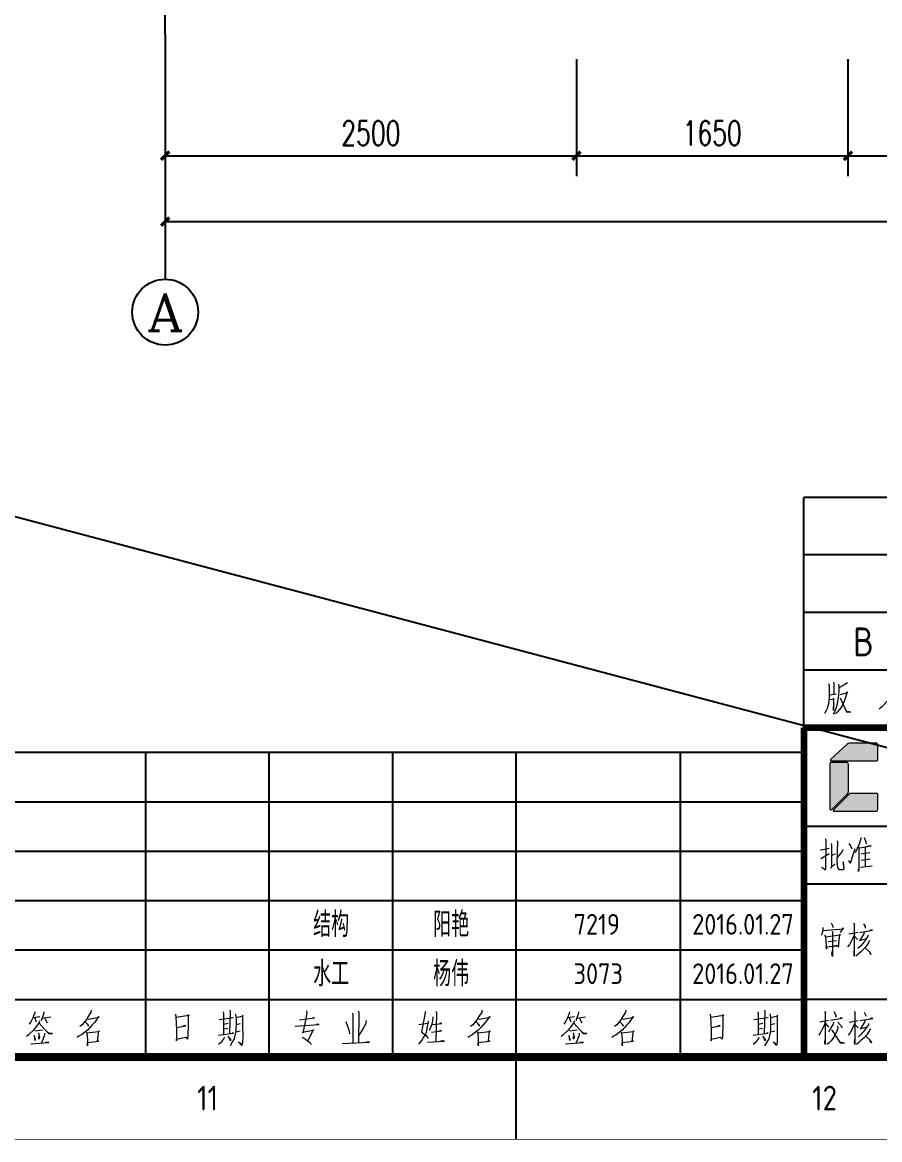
# Model space of a CAD drawing. Extents: x 93518 to 937116, y -359949 to 58022.
# Drawn here: x 891240 to 896452, y -188531 to -181743 of the extents above; entities that cross this region are included whole.
import ezdxf
from ezdxf.enums import TextEntityAlignment as Align

# ---------------------------------------------------------------- set-up
doc = ezdxf.new("R2010")
doc.units = 0
doc.header["$LTSCALE"] = 1000
doc.header["$MEASUREMENT"] = 0
doc.linetypes.add('DOTE', pattern=[2.42, 2, -0.2, 0.02, -0.2])
doc.layers.get('0').update_dxf_attribs({"color": 8, "linetype": 'CONTINUOUS'})
doc.layers.get('Defpoints').update_dxf_attribs({"color": 8, "linetype": 'CONTINUOUS'})
for name, color, linetype in [('-人员定位', 6, 'CONTINUOUS'), ('AXIS', 8, 'CONTINUOUS'), ('DOTE', 8, 'DOTE'), ('HQ1', 8, 'CONTINUOUS'), ('HQ2', 8, 'CONTINUOUS'), ('PUB_TEXT', 8, 'CONTINUOUS'), ('Version', 8, 'CONTINUOUS')]:
    doc.layers.add(name, color=color, linetype=linetype)
doc.styles.add('_TCH_AXIS', font='complex.shx', dxfattribs={"bigfont": 'GBCBIG.shx'})
doc.styles.add('_TCH_DIM_T3', font='simplex.shx', dxfattribs={"width": 0.705882, "bigfont": 'gbcbig.shx'})
doc.styles.get("Standard").update_dxf_attribs({"font": 'GBENOR', "bigfont": 'GBCBIG'})
doc.dimstyles.new('_TCH_ARCH&&50', dxfattribs={"dimtxt": 148.75, "dimasz": 50, "dimexe": 125, "dimexo": 150, "dimgap": 63.125, "dimtad": 1, "dimdec": 0, "dimzin": 0, "dimdsep": 46, "dimtxsty": '_TCH_DIM_T3', "dimblk": 'ARCHTICK', "dimcen": 0.09, "dimclrt": 7, "dimazin": 2, "dimtfac": 1, "dimtdec": 0, "dimtix": 1, "dimtmove": 2, "dimatfit": 3, "dimfxl": 0, "dimtolj": 1, "dimtzin": 0, "dimarcsym": 0})

# ---------------------------------------------------------------- blocks, each defined once
blk = doc.blocks.new('GEDI_WK_A11')
at = {"color": 3}
blk.add_line((825, 0), (825, 10), dxfattribs=at)
for points, const_width in [([(0, 0), (1050, 0), (1050, 594), (0, 594)], 0.1), ([(25, 10), (1040, 10), (1040, 584), (25, 584)], 1)]:
    blk.add_lwpolyline(points, close=True, dxfattribs=dict(at, const_width=const_width))
for s, p in [('11', (787.5, 5)), ('12', (862.5, 5))]:
    blk.add_text(s, height=3, dxfattribs=at).set_placement(p, align=Align.MIDDLE)
blk = doc.blocks.new('GEDI_TQ_2012')
at = {"color": 2}
for p, q in [((0, 28), (-180, 28)), ((-90, 21), (-180, 21)), ((0, 7), (-180, 7))]:
    blk.add_line(p, q, dxfattribs=at)
at = {"color": 7}
blk.add_line((0, 0), (-180, 0), dxfattribs=at)
at = {"color": 2, "const_width": 0.8}
for points in [[(-180, 40), (0, 40)], [(-180, 0), (-180, 40)]]:
    blk.add_lwpolyline(points, dxfattribs=at)
at = {"color": 7, "lineweight": 0}
for points in [[(-177.37, 26.49), (-177.34, 26.23), (-177.39, 22.82), (-177.42, 22.69), (-177.81, 23.05), (-177.42, 22.76)], [(-176.69, 25.93), (-176.64, 25.77), (-176.67, 23.05), (-176.78, 22.95), (-176.22, 23.48)], [(-176, 26.32), (-175.94, 26.13), (-176, 23.7), (-175.97, 23.41), (-175.97, 23.21), (-175.94, 23.05), (-175.89, 22.92), (-175.81, 22.82), (-175.75, 22.79), (-175.64, 22.76), (-175.53, 22.76), (-175.25, 22.76), (-175.17, 22.82), (-175.13, 22.85), (-175.22, 23.7), (-175.17, 22.82), (-175.22, 22.79)], [(-174.55, 25.93), (-174.33, 25.64), (-174.19, 25.28)], [(-173.08, 26.68), (-173.08, 26.53), (-173.3, 25.84), (-173.52, 25.31), (-173.77, 24.79)], [(-172.69, 26.65), (-172.46, 26.13), (-172.46, 26), (-172.44, 25.84)], [(-177.98, 25.15), (-177.93, 25.15), (-176.95, 25.38)], [(-177.95, 24.1), (-176.95, 24.72)], [(-176.22, 24.65), (-176.64, 24.49)], [(-175.28, 25.18), (-175.36, 24.95), (-175.97, 24.23)], [(-174.61, 23.8), (-174.58, 23.84), (-174.33, 23.54), (-173.77, 25.31)], [(-173.35, 25.51), (-173.32, 23.28), (-173.35, 22.85), (-173.39, 22.52), (-173.39, 22.82)], [(-173.19, 25.41), (-171.85, 25.64), (-171.9, 25.67), (-172.15, 25.6), (-172.58, 25.51), (-172.58, 23.15)], [(-173.08, 24.68), (-171.99, 24.85)], [(-173.13, 23.08), (-171.71, 23.24)], [(-173.05, 23.9), (-171.96, 24.07)], [(-176.69, 16.29), (-176.53, 15.96), (-176.47, 15.74)], [(-177.7, 15.74), (-177.7, 15.44), (-177.75, 15.21), (-177.81, 14.98), (-177.86, 14.81)], [(-177.7, 15.38), (-175.19, 15.57), (-175.25, 15.67), (-175.58, 15.14)], [(-176.58, 15.27), (-176.53, 15.21), (-176.55, 12.22), (-176.62, 12.52), (-176.55, 12.88)], [(-173.46, 15.11), (-174.55, 14.91)], [(-173.97, 16.25), (-173.86, 16.1), (-173.89, 16.13), (-173.89, 12.26), (-173.91, 12.55), (-173.89, 12.88)], [(-173.24, 15.14), (-171.68, 15.41), (-171.79, 15.44), (-172.02, 15.34)], [(-172.69, 15.17), (-172.71, 14.98), (-173.19, 14.19), (-173.24, 14.16), (-172.38, 14.39)], [(-172.77, 16.19), (-172.58, 15.86), (-172.55, 15.74), (-172.58, 15.64)], [(-177.45, 14.85), (-177.39, 14.55), (-177.28, 13.11), (-177.31, 13.37), (-175.92, 13.5), (-176.08, 13.53), (-176.39, 13.47)], [(-175.92, 13.5), (-175.81, 13.34), (-175.64, 14.91), (-175.58, 14.78), (-177.34, 14.55)], [(-177.06, 14.03), (-176.06, 14.16)], [(-173.86, 14.88), (-174.11, 14.36), (-174.3, 13.96), (-174.47, 13.67), (-174.69, 13.37)], [(-173.86, 14.66), (-173.49, 14.26)], [(-172.02, 14.16), (-172.1, 13.93), (-172.44, 13.41), (-172.77, 13.08), (-173.13, 12.72), (-173.44, 12.45), (-173.69, 12.26)], [(-172.21, 14.81), (-172.24, 14.66), (-172.58, 14.16), (-172.6, 14.13), (-172.85, 13.8), (-173.13, 13.47), (-173.44, 13.17)], [(-172.55, 13.27), (-171.99, 12.72), (-171.88, 12.45), (-172.04, 12.78)], [(-177.51, 5.52), (-177.36, 5.32), (-177.42, 5.39), (-177.42, 1.52), (-177.48, 1.75), (-177.42, 2.08)], [(-176.36, 5.52), (-176.2, 5.22), (-176.14, 5.03), (-176.14, 4.83)], [(-173.9, 5.52), (-173.79, 5.36), (-173.82, 5.39), (-173.82, 1.52), (-173.84, 1.82), (-173.82, 2.15)], [(-172.7, 5.46), (-172.51, 5.13), (-172.48, 5), (-172.51, 4.9)], [(-177.42, 4.21), (-177.59, 3.75), (-177.79, 3.36), (-177.98, 2.99), (-178.2, 2.66)], [(-177.03, 4.44), (-178.09, 4.21)], [(-176.42, 4.24), (-176.45, 3.97), (-176.73, 3.52), (-176.92, 3.19), (-177.03, 3.06)], [(-176.78, 4.47), (-175.36, 4.7), (-175.47, 4.74), (-175.62, 4.66)], [(-175.89, 4.24), (-175.55, 3.88), (-175.47, 3.72), (-175.36, 3.52)], [(-173.79, 4.15), (-174.04, 3.62), (-174.24, 3.23), (-174.4, 2.93), (-174.63, 2.63)], [(-173.4, 4.37), (-174.49, 4.18)], [(-172.14, 4.08), (-172.17, 3.92), (-172.51, 3.43), (-172.54, 3.39), (-172.79, 3.06), (-173.07, 2.74), (-173.37, 2.44)], [(-173.18, 4.41), (-171.62, 4.67), (-171.73, 4.7), (-171.95, 4.6)], [(-172.62, 4.44), (-172.64, 4.24), (-173.12, 3.46), (-173.18, 3.43), (-172.32, 3.65)], [(-177.4, 4.05), (-177, 3.61)], [(-175.92, 3.75), (-175.89, 3.49), (-176.05, 3.03), (-176.23, 2.66), (-176.42, 2.37), (-176.59, 2.14), (-176.75, 1.91), (-176.95, 1.72), (-177.2, 1.52)], [(-176.67, 3.29), (-176.59, 3.22), (-175.62, 1.72), (-175.08, 1.68), (-175.58, 1.78), (-175.72, 1.91)], [(-173.79, 3.92), (-173.43, 3.52)], [(-171.95, 3.43), (-172.03, 3.2), (-172.37, 2.67), (-172.7, 2.34), (-173.07, 1.98), (-173.37, 1.72), (-173.63, 1.52)], [(-172.48, 2.54), (-171.92, 1.98), (-171.81, 1.72), (-171.98, 2.05)]]:
    blk.add_lwpolyline(points, dxfattribs=at)
blk = doc.blocks.new('GEDI_Version_2012')
at = {"layer": 'Version', "color": 2}
for p, q in [((-180, 0), (-180, 28)), ((0, 28), (-180, 28)), ((0, 21), (-180, 21)), ((0, 14), (-180, 14)), ((0, 7), (-180, 7)), ((0, 0), (-180, 0))]:
    blk.add_line(p, q, dxfattribs=at)
at = {"layer": 'Version', "color": 7, "lineweight": 0}
for points in [[(-176.43, 5.56), (-176.38, 5.36), (-176.38, 4.11)], [(-174.76, 5.49), (-174.81, 5.39), (-175.34, 5.06), (-175.7, 4.9)], [(-177.01, 5.36), (-176.93, 5.09), (-176.93, 4.31), (-176.93, 3.72), (-176.99, 3.19), (-177.07, 2.8), (-177.18, 2.34), (-177.35, 2.01), (-177.51, 1.75)], [(-176.91, 4.02), (-176.1, 4.14)], [(-175.82, 5.29), (-175.76, 4.97), (-175.76, 4.54), (-175.82, 3.98), (-175.87, 3.45), (-175.96, 3), (-176.04, 2.57), (-176.15, 2.21), (-176.29, 1.88), (-176.46, 1.65)], [(-175.57, 4.05), (-174.68, 4.28), (-174.73, 4.37), (-174.87, 3.95), (-175.04, 3.42), (-175.2, 3.03), (-175.4, 2.6), (-175.68, 2.21), (-175.96, 1.91), (-176.18, 1.68)], [(-169.3, 4.31), (-169.61, 3.72), (-169.89, 3.23), (-170.19, 2.86), (-170.56, 2.5), (-170.87, 2.24)], [(-176.93, 3.42), (-176.35, 3.49), (-176.41, 3.59), (-176.41, 2.11), (-176.43, 2.31), (-176.43, 2.57)], [(-175.6, 3.62), (-174.81, 1.95), (-174.29, 1.91), (-174.79, 1.98), (-174.92, 2.17)]]:
    blk.add_lwpolyline(points, dxfattribs=at)
blk = doc.blocks.new('GEDI_HQ1_2012')
at = {"layer": 'HQ1', "color": 2}
for p, q in [((0, 37), (-65, 37)), ((-65, 0), (-65, 37)), ((-50, 0), (-50, 37)), ((-35, 0), (-35, 37)), ((-15, 0), (-15, 37)), ((0, 0), (0, 37)), ((-65, 31), (0, 31)), ((-65, 25), (0, 25)), ((-65, 19), (0, 19)), ((-65, 13), (0, 13)), ((-65, 7), (0, 7)), ((0, 0), (0, 7)), ((-65, 0), (0, 0))]:
    blk.add_line(p, q, dxfattribs=at)
at = {"layer": 'HQ1', "color": 7, "lineweight": 0}
for points in [[(-60.48, 5.59), (-60.45, 5.32), (-60.68, 4.06), (-60.94, 2.94), (-61, 3), (-59.61, 3.24), (-59.64, 3.34), (-60.33, 1.98)], [(-54.16, 5.56), (-54.1, 5.29), (-54.16, 1.74)], [(-46.04, 5.53), (-46.04, 5.36), (-46.48, 3), (-46.3, 2.9), (-46.1, 2.73), (-45.92, 2.59), (-45.78, 2.42), (-45.7, 2.25)], [(-44.71, 5.53), (-44.68, 5.32), (-44.74, 1.88)], [(-39.15, 5.7), (-39.18, 5.46), (-39.53, 4.91), (-39.73, 4.57), (-39.96, 4.26), (-40.25, 3.92), (-40.54, 3.69)], [(-28.5, 5.49), (-28.53, 5.26), (-28.76, 4.74), (-28.96, 4.33), (-29.2, 3.99)], [(-27.43, 5.49), (-27.4, 5.32), (-27.75, 4.37)], [(-21.66, 5.7), (-21.69, 5.46), (-22.04, 4.91), (-22.24, 4.57), (-22.47, 4.26), (-22.76, 3.92), (-23.05, 3.69)], [(-5.62, 5.49), (-5.56, 5.29), (-5.56, 2.73)], [(-4.8, 5.7), (-4.75, 5.49), (-4.83, 2.83)], [(-61.32, 4.51), (-59.5, 4.74), (-59.61, 4.74), (-59.81, 4.67)], [(-55.7, 4.3), (-55.3, 3.17), (-55.24, 2.8)], [(-54.89, 5.32), (-54.83, 5.02), (-54.83, 1.71)], [(-53.24, 4.44), (-53.3, 3.99), (-53.67, 3.34), (-54.13, 2.66)], [(-45.7, 4.4), (-45.7, 4.26), (-45.81, 3.69), (-45.9, 3.24), (-45.95, 2.94), (-46.07, 2.69), (-46.25, 2.39), (-46.42, 2.12), (-46.62, 1.84), (-46.85, 1.57)], [(-46.82, 3.96), (-45.72, 4.09)], [(-45.12, 4.88), (-45.12, 4.64), (-45.26, 3.99), (-45.4, 3.58), (-45.58, 3.21)], [(-45.17, 3.96), (-44.02, 4.06), (-44.1, 4.09), (-44.27, 4.06)], [(-39.56, 4.64), (-39.47, 4.61), (-38.17, 4.84), (-38.25, 4.91), (-38.49, 4.57), (-38.74, 4.2), (-39.01, 3.89), (-39.3, 3.58), (-39.62, 3.27), (-39.96, 2.97), (-40.34, 2.69), (-40.4, 2.66), (-40.63, 2.52), (-40.86, 2.36)], [(-39.88, 4.26), (-39.82, 4.23), (-39.5, 3.92), (-39.47, 3.75), (-39.59, 3.99)], [(-27.95, 4.37), (-27.98, 4.2), (-28.44, 3.58), (-28.47, 3.51), (-28.7, 3.21), (-29.11, 2.83), (-29.31, 2.66), (-29.51, 2.49)], [(-28.73, 4.81), (-27.89, 4.91)], [(-28.53, 4.78), (-28.33, 4.26)], [(-28.01, 4.13), (-26.85, 2.83), (-26.38, 2.83), (-26.85, 2.87), (-27.08, 3.11)], [(-27.6, 4.71), (-26.56, 4.88)], [(-27.28, 4.67), (-27.02, 4.13)], [(-22.07, 4.64), (-21.98, 4.61), (-20.68, 4.84), (-20.76, 4.91), (-20.99, 4.57), (-21.26, 4.2), (-21.52, 3.89), (-21.81, 3.58), (-22.12, 3.27), (-22.47, 2.97), (-22.85, 2.69), (-22.91, 2.66), (-23.14, 2.52), (-23.37, 2.36)], [(-22.39, 4.26), (-22.33, 4.23), (-22.01, 3.92), (-21.98, 3.75), (-22.1, 3.99)], [(-11.41, 5.19), (-11.35, 4.84), (-11.32, 4.09), (-11.29, 3.31), (-11.29, 3.21), (-11.29, 2.66), (-11.29, 1.94), (-11.29, 2.18), (-10.17, 2.39), (-9.93, 2.15), (-9.87, 2.46), (-9.87, 2.87), (-9.84, 3.65), (-9.82, 4.47), (-9.82, 5.15), (-9.79, 5.05), (-11.32, 4.81)], [(-6.08, 4.57), (-4.37, 4.78)], [(-5.53, 3.99), (-5.01, 4.09)], [(-4.14, 5.22), (-4.05, 4.84), (-4.05, 4.09), (-4.08, 3.27), (-4.14, 2.76), (-4.28, 2.22), (-4.46, 1.88), (-4.78, 1.37)], [(-4.05, 4.81), (-3.18, 4.98), (-3.27, 5.08), (-3.27, 4.03), (-3.27, 3.96), (-3.24, 2.42), (-3.27, 1.84), (-3.3, 1.5), (-3.33, 1.4), (-3.76, 1.84), (-3.36, 1.54)], [(-61.84, 3.75), (-58.95, 3.96), (-59.09, 3.99), (-59.26, 3.96)], [(-45.29, 3), (-44.07, 3.17), (-44.22, 3.17), (-44.36, 3.11)], [(-39.73, 3.04), (-39.67, 2.94), (-39.62, 2.08), (-39.59, 1.98), (-39.59, 1.37), (-39.62, 1.64), (-39.62, 1.74), (-38.19, 1.91), (-38.22, 1.91), (-38.37, 1.91), (-38.22, 3.17), (-38.17, 3.11), (-38.25, 3.07), (-39.64, 2.87)], [(-27.57, 3.27), (-28.5, 3.14)], [(-28.07, 2.94), (-27.95, 2.42), (-28.01, 2.15), (-28.01, 2.52)], [(-27.34, 2.9), (-27.34, 2.66), (-27.69, 1.71)], [(-22.24, 3.04), (-22.18, 2.94), (-22.12, 2.08), (-22.1, 1.98), (-22.1, 1.37), (-22.12, 1.64), (-22.12, 1.74), (-20.71, 1.91), (-20.74, 1.91), (-20.88, 1.91), (-20.74, 3.17), (-20.68, 3.11), (-20.76, 3.07), (-22.15, 2.87)], [(-11.29, 3.58), (-10.17, 3.79), (-10.28, 3.82), (-10.54, 3.69)], [(-6.17, 2.63), (-4.37, 2.9), (-4.46, 2.94), (-4.57, 2.83)], [(-5.5, 3.41), (-5.04, 3.51)], [(-4.08, 3.07), (-4.02, 3.07), (-3.56, 3.17)], [(-4.02, 3.96), (-3.53, 4.06)], [(-60.97, 2.42), (-60.62, 2.15), (-60.39, 1.98), (-60.13, 1.81), (-59.99, 1.67), (-59.9, 1.5)], [(-56.1, 1.64), (-52.83, 1.81), (-52.98, 1.84), (-53.3, 1.77)], [(-45.75, 1.81), (-43.72, 1.91), (-43.93, 1.94), (-44.27, 1.88)], [(-28.99, 1.61), (-26.79, 1.77), (-26.93, 1.77), (-27.25, 1.74)], [(-28.62, 2.66), (-28.47, 2.22), (-28.47, 2.01), (-28.5, 2.29)], [(-5.5, 2.42), (-5.53, 2.25), (-5.76, 1.91), (-5.97, 1.67), (-6.17, 1.5)], [(-5.04, 2.52), (-4.72, 2.12), (-4.72, 1.94), (-4.83, 2.25)]]:
    blk.add_lwpolyline(points, dxfattribs=at)
blk.add_text('223344', height=0.0001).set_placement((-22.1, 1.74))
blk = doc.blocks.new('GEDI_HQ2_2012')
at = {"layer": 'HQ2', "color": 2}
for p, q in [((0, 37), (-65, 37)), ((-65, 0), (-65, 37)), ((-50, 0), (-50, 37)), ((-35, 0), (-35, 37)), ((-15, 0), (-15, 37)), ((0, 0), (0, 37)), ((-65, 31), (0, 31)), ((-65, 25), (0, 25)), ((-65, 19), (0, 19)), ((-65, 13), (0, 13)), ((-65, 7), (0, 7)), ((0, 0), (0, 7)), ((-65, 0), (0, 0))]:
    blk.add_line(p, q, dxfattribs=at)
at = {"layer": 'HQ2', "color": 7, "lineweight": 0}
for points in [[(-60.48, 5.59), (-60.45, 5.32), (-60.68, 4.06), (-60.94, 2.94), (-61, 3), (-59.61, 3.24), (-59.64, 3.34), (-60.33, 1.98)], [(-54.16, 5.56), (-54.1, 5.29), (-54.16, 1.74)], [(-46.04, 5.53), (-46.04, 5.36), (-46.48, 3), (-46.3, 2.9), (-46.1, 2.73), (-45.92, 2.59), (-45.78, 2.42), (-45.7, 2.25)], [(-44.71, 5.53), (-44.68, 5.32), (-44.74, 1.88)], [(-39.15, 5.7), (-39.18, 5.46), (-39.53, 4.91), (-39.73, 4.57), (-39.96, 4.26), (-40.25, 3.92), (-40.54, 3.69)], [(-28.5, 5.49), (-28.53, 5.26), (-28.76, 4.74), (-28.96, 4.33), (-29.2, 3.99)], [(-27.43, 5.49), (-27.4, 5.32), (-27.75, 4.37)], [(-21.66, 5.7), (-21.69, 5.46), (-22.04, 4.91), (-22.24, 4.57), (-22.47, 4.26), (-22.76, 3.92), (-23.05, 3.69)], [(-5.62, 5.49), (-5.56, 5.29), (-5.56, 2.73)], [(-4.8, 5.7), (-4.75, 5.49), (-4.83, 2.83)], [(-61.32, 4.51), (-59.5, 4.74), (-59.61, 4.74), (-59.81, 4.67)], [(-55.7, 4.3), (-55.3, 3.17), (-55.24, 2.8)], [(-54.89, 5.32), (-54.83, 5.02), (-54.83, 1.71)], [(-53.24, 4.44), (-53.3, 3.99), (-53.67, 3.34), (-54.13, 2.66)], [(-45.7, 4.4), (-45.7, 4.26), (-45.81, 3.69), (-45.9, 3.24), (-45.95, 2.94), (-46.07, 2.69), (-46.25, 2.39), (-46.42, 2.12), (-46.62, 1.84), (-46.85, 1.57)], [(-46.82, 3.96), (-45.72, 4.09)], [(-45.12, 4.88), (-45.12, 4.64), (-45.26, 3.99), (-45.4, 3.58), (-45.58, 3.21)], [(-45.17, 3.96), (-44.02, 4.06), (-44.1, 4.09), (-44.27, 4.06)], [(-39.56, 4.64), (-39.47, 4.61), (-38.17, 4.84), (-38.25, 4.91), (-38.49, 4.57), (-38.74, 4.2), (-39.01, 3.89), (-39.3, 3.58), (-39.62, 3.27), (-39.96, 2.97), (-40.34, 2.69), (-40.4, 2.66), (-40.63, 2.52), (-40.86, 2.36)], [(-39.88, 4.26), (-39.82, 4.23), (-39.5, 3.92), (-39.47, 3.75), (-39.59, 3.99)], [(-27.95, 4.37), (-27.98, 4.2), (-28.44, 3.58), (-28.47, 3.51), (-28.7, 3.21), (-29.11, 2.83), (-29.31, 2.66), (-29.51, 2.49)], [(-28.73, 4.81), (-27.89, 4.91)], [(-28.53, 4.78), (-28.33, 4.26)], [(-28.01, 4.13), (-26.85, 2.83), (-26.38, 2.83), (-26.85, 2.87), (-27.08, 3.11)], [(-27.6, 4.71), (-26.56, 4.88)], [(-27.28, 4.67), (-27.02, 4.13)], [(-22.07, 4.64), (-21.98, 4.61), (-20.68, 4.84), (-20.76, 4.91), (-20.99, 4.57), (-21.26, 4.2), (-21.52, 3.89), (-21.81, 3.58), (-22.12, 3.27), (-22.47, 2.97), (-22.85, 2.69), (-22.91, 2.66), (-23.14, 2.52), (-23.37, 2.36)], [(-22.39, 4.26), (-22.33, 4.23), (-22.01, 3.92), (-21.98, 3.75), (-22.1, 3.99)], [(-11.41, 5.19), (-11.35, 4.84), (-11.32, 4.09), (-11.29, 3.31), (-11.29, 3.21), (-11.29, 2.66), (-11.29, 1.94), (-11.29, 2.18), (-10.17, 2.39), (-9.93, 2.15), (-9.87, 2.46), (-9.87, 2.87), (-9.84, 3.65), (-9.82, 4.47), (-9.82, 5.15), (-9.79, 5.05), (-11.32, 4.81)], [(-6.08, 4.57), (-4.37, 4.78)], [(-5.53, 3.99), (-5.01, 4.09)], [(-4.14, 5.22), (-4.05, 4.84), (-4.05, 4.09), (-4.08, 3.27), (-4.14, 2.76), (-4.28, 2.22), (-4.46, 1.88), (-4.78, 1.37)], [(-4.05, 4.81), (-3.18, 4.98), (-3.27, 5.08), (-3.27, 4.03), (-3.27, 3.96), (-3.24, 2.42), (-3.27, 1.84), (-3.3, 1.5), (-3.33, 1.4), (-3.76, 1.84), (-3.36, 1.54)], [(-61.84, 3.75), (-58.95, 3.96), (-59.09, 3.99), (-59.26, 3.96)], [(-45.29, 3), (-44.07, 3.17), (-44.22, 3.17), (-44.36, 3.11)], [(-39.73, 3.04), (-39.67, 2.94), (-39.62, 2.08), (-39.59, 1.98), (-39.59, 1.37), (-39.62, 1.64), (-39.62, 1.74), (-38.19, 1.91), (-38.22, 1.91), (-38.37, 1.91), (-38.22, 3.17), (-38.17, 3.11), (-38.25, 3.07), (-39.64, 2.87)], [(-27.57, 3.27), (-28.5, 3.14)], [(-28.07, 2.94), (-27.95, 2.42), (-28.01, 2.15), (-28.01, 2.52)], [(-27.34, 2.9), (-27.34, 2.66), (-27.69, 1.71)], [(-22.24, 3.04), (-22.18, 2.94), (-22.12, 2.08), (-22.1, 1.98), (-22.1, 1.37), (-22.12, 1.64), (-22.12, 1.74), (-20.71, 1.91), (-20.74, 1.91), (-20.88, 1.91), (-20.74, 3.17), (-20.68, 3.11), (-20.76, 3.07), (-22.15, 2.87)], [(-11.29, 3.58), (-10.17, 3.79), (-10.28, 3.82), (-10.54, 3.69)], [(-6.17, 2.63), (-4.37, 2.9), (-4.46, 2.94), (-4.57, 2.83)], [(-5.5, 3.41), (-5.04, 3.51)], [(-4.08, 3.07), (-4.02, 3.07), (-3.56, 3.17)], [(-4.02, 3.96), (-3.53, 4.06)], [(-60.97, 2.42), (-60.62, 2.15), (-60.39, 1.98), (-60.13, 1.81), (-59.99, 1.67), (-59.9, 1.5)], [(-56.1, 1.64), (-52.83, 1.81), (-52.98, 1.84), (-53.3, 1.77)], [(-45.75, 1.81), (-43.72, 1.91), (-43.93, 1.94), (-44.27, 1.88)], [(-28.99, 1.61), (-26.79, 1.77), (-26.93, 1.77), (-27.25, 1.74)], [(-28.62, 2.66), (-28.47, 2.22), (-28.47, 2.01), (-28.5, 2.29)], [(-5.5, 2.42), (-5.53, 2.25), (-5.76, 1.91), (-5.97, 1.67), (-6.17, 1.5)], [(-5.04, 2.52), (-4.72, 2.12), (-4.72, 1.94), (-4.83, 2.25)]]:
    blk.add_lwpolyline(points, dxfattribs=at)
blk.add_text('112233', height=0.0001).set_placement((-22.1, 1.74))
blk = doc.blocks.new('LOGO_CEEC_2014')
at = {"true_color": 0x0068b6}
h = blk.add_hatch(color=152, dxfattribs=at)
h.dxf.hatch_style = 2
edge = h.paths.add_edge_path()
edge.add_spline(control_points=[(8.96, 10.13), (8.96, 10.13), (8.96, 10.13), (8.98, 10.01), (8.98, 9.87), (8.98, 9.87), (8.98, 8.13), (8.98, 8.13), (8.98, 8.04), (8.92, 7.98), (8.83, 7.98), (8.83, 7.98), (3.26, 7.98), (3.26, 7.98), (3.22, 7.98), (3.17, 8.06), (3.24, 8.13), (3.24, 8.13), (5.25, 10), (5.25, 10), (5.35, 10.1), (5.42, 10.13), (5.55, 10.13), (5.55, 10.13), (8.69, 10.13), (8.69, 10.13), (8.96, 10.13)], knot_values=[0, 0, 0, 0, 0.00005, 0.0001, 1, 1, 1, 2, 2, 2, 3, 3, 3, 4, 4, 4, 5, 5, 5, 6, 6, 6, 7, 7, 7, 8, 8, 8, 8], degree=3, periodic=0)
h = blk.add_hatch(color=152, dxfattribs=at)
h.dxf.hatch_style = 2
edge = h.paths.add_edge_path()
edge.add_spline(control_points=[(5.36, 7.79), (5.36, 7.79), (5.36, 7.79), (5.24, 7.81), (5.09, 7.81), (5.09, 7.81), (3.35, 7.81), (3.35, 7.81), (3.27, 7.81), (3.2, 7.75), (3.2, 7.66), (3.2, 7.66), (3.2, 2.05), (3.2, 2.05), (3.2, 2), (3.29, 1.96), (3.35, 2.02), (3.35, 2.02), (5.23, 3.9), (5.23, 3.9), (5.33, 4), (5.36, 4.07), (5.36, 4.19), (5.36, 4.19), (5.36, 7.52), (5.36, 7.52), (5.36, 7.79)], knot_values=[0, 0, 0, 0, 0.00005, 0.0001, 1, 1, 1, 2, 2, 2, 3, 3, 3, 4, 4, 4, 5, 5, 5, 6, 6, 6, 7, 7, 7, 8, 8, 8, 8], degree=3, periodic=0)
h = blk.add_hatch(color=152, dxfattribs=at)
h.dxf.hatch_style = 2
edge = h.paths.add_edge_path()
edge.add_spline(control_points=[(8.99, 4.02), (8.99, 4.02), (8.99, 4.02), (8.98, 3.9), (8.98, 3.76), (8.98, 3.76), (8.98, 2.16), (8.98, 2.16), (8.98, 1.91), (8.84, 1.87), (8.7, 1.87), (8.7, 1.87), (3.59, 1.87), (3.59, 1.87), (3.55, 1.87), (3.5, 1.96), (3.57, 2.02), (3.57, 2.02), (5.45, 3.9), (5.45, 3.9), (5.55, 4), (5.61, 4.02), (5.74, 4.02), (5.74, 4.02), (8.79, 4.02), (8.79, 4.02), (8.99, 4.02)], knot_values=[0, 0, 0, 0, 0.00005, 0.0001, 1, 1, 1, 2, 2, 2, 3, 3, 3, 4, 4, 4, 5, 5, 5, 6, 6, 6, 7, 7, 7, 8, 8, 8, 8], degree=3, periodic=0)
at = {"lineweight": 0}
for points in [[(8.98, 8.13), (8.98, 8.04), (8.92, 7.98), (8.83, 7.98), (8.83, 7.98), (3.26, 7.98), (3.26, 7.98), (3.22, 7.98), (3.17, 8.06), (3.24, 8.13), (3.24, 8.13), (5.25, 10), (5.25, 10), (5.35, 10.1), (5.42, 10.13), (5.55, 10.13), (5.55, 10.13), (8.69, 10.13), (8.69, 10.13), (8.96, 10.13), (8.98, 10.01), (8.98, 9.87), (8.98, 9.87), (8.98, 8.13), (8.98, 8.13)], [(3.35, 7.81), (3.27, 7.81), (3.2, 7.75), (3.2, 7.66), (3.2, 7.66), (3.2, 2.05), (3.2, 2.05), (3.2, 2), (3.29, 1.96), (3.35, 2.02), (3.35, 2.02), (5.23, 3.9), (5.23, 3.9), (5.33, 4), (5.36, 4.07), (5.36, 4.19), (5.36, 4.19), (5.36, 7.52), (5.36, 7.52), (5.36, 7.79), (5.24, 7.81), (5.09, 7.81), (5.09, 7.81), (3.35, 7.81), (3.35, 7.81)], [(8.98, 2.16), (8.98, 1.91), (8.84, 1.87), (8.7, 1.87), (8.7, 1.87), (3.59, 1.87), (3.59, 1.87), (3.55, 1.87), (3.5, 1.96), (3.57, 2.02), (3.57, 2.02), (5.45, 3.9), (5.45, 3.9), (5.55, 4), (5.61, 4.02), (5.74, 4.02), (5.74, 4.02), (8.79, 4.02), (8.79, 4.02), (8.99, 4.02), (8.98, 3.9), (8.98, 3.76), (8.98, 3.76), (8.98, 2.16), (8.98, 2.16)]]:
    blk.add_open_spline(points, degree=3, knots=[0, 0, 0, 0, 1, 1, 1, 2, 2, 2, 3, 3, 3, 4, 4, 4, 5, 5, 5, 6, 6, 6, 7, 7, 7, 8, 8, 8, 8], dxfattribs=at)
blk = doc.blocks.new('_ArchTick')
at = {"color": 0, "linetype": 'ByBlock', "const_width": 0.4}
blk.add_lwpolyline([(-0.5, -0.5), (0.5, 0.5)], dxfattribs=at)
blk = doc.blocks.new('*D269')
at = {"layer": 'AXIS', "color": 0, "lineweight": -2, "transparency": 16777216}
for p, q in [((892108.6, -181966.2), (892108.6, -182678.5)), ((894608.6, -181966.2), (894608.6, -182678.5)), ((892108.6, -182553.5), (894608.6, -182553.5))]:
    blk.add_line(p, q, dxfattribs=at)
at = {"layer": 'Defpoints', "color": 0, "transparency": 16777216}
for p in [(892108.6, -181816.2), (894608.6, -181816.2), (894608.6, -182553.5)]:
    blk.add_point(p, dxfattribs=at)
at = {"layer": 'AXIS', "color": 0, "lineweight": -2, "transparency": 16777216, "xscale": 50, "yscale": 50, "zscale": 50, "rotation": 180}
blk.add_blockref('_ArchTick', (892108.6, -182553.5), dxfattribs=at)
at = {"layer": 'AXIS', "color": 0, "lineweight": -2, "transparency": 16777216, "xscale": 50, "yscale": 50, "zscale": 50}
blk.add_blockref('_ArchTick', (894608.6, -182553.5), dxfattribs=at)
at = {"layer": 'AXIS', "color": 7, "transparency": 16777216, "insert": (893358.6, -182416), "char_height": 148.75, "attachment_point": 5, "style": '_TCH_DIM_T3'}
blk.add_mtext('\\A1;2500', dxfattribs=at)
blk = doc.blocks.new('*D270')
at = {"layer": 'AXIS', "color": 0, "lineweight": -2, "transparency": 16777216}
for p, q in [((894608.6, -181966.2), (894608.6, -182678.5)), ((896258.6, -181966.2), (896258.6, -182678.5)), ((894608.6, -182553.5), (896258.6, -182553.5))]:
    blk.add_line(p, q, dxfattribs=at)
at = {"layer": 'Defpoints', "color": 0, "transparency": 16777216}
for p in [(894608.6, -181816.2), (896258.6, -181816.2), (896258.6, -182553.5)]:
    blk.add_point(p, dxfattribs=at)
at = {"layer": 'AXIS', "color": 0, "lineweight": -2, "transparency": 16777216, "xscale": 50, "yscale": 50, "zscale": 50, "rotation": 180}
blk.add_blockref('_ArchTick', (894608.6, -182553.5), dxfattribs=at)
at = {"layer": 'AXIS', "color": 0, "lineweight": -2, "transparency": 16777216, "xscale": 50, "yscale": 50, "zscale": 50}
blk.add_blockref('_ArchTick', (896258.6, -182553.5), dxfattribs=at)
at = {"layer": 'AXIS', "color": 7, "transparency": 16777216, "insert": (895433.6, -182416), "char_height": 148.75, "attachment_point": 5, "style": '_TCH_DIM_T3'}
blk.add_mtext('\\A1;1650', dxfattribs=at)
blk = doc.blocks.new('*D271')
at = {"layer": 'AXIS', "color": 0, "lineweight": -2, "transparency": 16777216}
for p, q in [((896258.6, -181966.2), (896258.6, -182678.5)), ((900308.6, -181966.2), (900308.6, -182678.5)), ((896258.6, -182553.5), (900308.6, -182553.5))]:
    blk.add_line(p, q, dxfattribs=at)
at = {"layer": 'Defpoints', "color": 0, "transparency": 16777216}
for p in [(896258.6, -181816.2), (900308.6, -181816.2), (900308.6, -182553.5)]:
    blk.add_point(p, dxfattribs=at)
at = {"layer": 'AXIS', "color": 0, "lineweight": -2, "transparency": 16777216, "xscale": 50, "yscale": 50, "zscale": 50, "rotation": 180}
blk.add_blockref('_ArchTick', (896258.6, -182553.5), dxfattribs=at)
at = {"layer": 'AXIS', "color": 0, "lineweight": -2, "transparency": 16777216, "xscale": 50, "yscale": 50, "zscale": 50}
blk.add_blockref('_ArchTick', (900308.6, -182553.5), dxfattribs=at)
at = {"layer": 'AXIS', "color": 7, "transparency": 16777216, "insert": (898283.6, -182416), "char_height": 148.75, "attachment_point": 5, "style": '_TCH_DIM_T3'}
blk.add_mtext('\\A1;270X15=4050', dxfattribs=at)
blk = doc.blocks.new('*D273')
at = {"layer": 'AXIS', "color": 0, "lineweight": -2, "transparency": 16777216}
for p, q in [((892108.6, -181966.2), (892108.6, -183078.5)), ((902108.6, -181966.2), (902108.6, -183078.5)), ((892108.6, -182953.5), (902108.6, -182953.5))]:
    blk.add_line(p, q, dxfattribs=at)
at = {"layer": 'Defpoints', "color": 0, "transparency": 16777216}
for p in [(892108.6, -181816.2), (902108.6, -181816.2), (902108.6, -182953.5)]:
    blk.add_point(p, dxfattribs=at)
at = {"layer": 'AXIS', "color": 0, "lineweight": -2, "transparency": 16777216, "xscale": 50, "yscale": 50, "zscale": 50, "rotation": 180}
blk.add_blockref('_ArchTick', (892108.6, -182953.5), dxfattribs=at)
at = {"layer": 'AXIS', "color": 0, "lineweight": -2, "transparency": 16777216, "xscale": 50, "yscale": 50, "zscale": 50}
blk.add_blockref('_ArchTick', (902108.6, -182953.5), dxfattribs=at)
at = {"layer": 'AXIS', "color": 7, "transparency": 16777216, "insert": (897108.6, -182816), "char_height": 148.75, "attachment_point": 5, "style": '_TCH_DIM_T3'}
blk.add_mtext('\\A1;10000', dxfattribs=at)

msp = doc.modelspace()

# ---------------------------------------------------------------- linework, layer by layer
at = {"layer": '-人员定位'}
msp.add_line((684791.4, -130128.9), (905491.4, -188528.9), dxfattribs=at)
at = {"layer": 'AXIS'}
msp.add_line((892108.6, -181816.2), (892108.6, -183303.5), dxfattribs=at)
msp.add_circle((892108.6, -183503.5), 200, dxfattribs=at)
at = {"layer": 'DOTE'}
msp.add_line((892108.6, -181816.2), (892108.6, -174615.5), dxfattribs=at)

# ---------------------------------------------------------------- block references
at = {"xscale": 50, "yscale": 50, "zscale": 50}
for name, p in [('GEDI_WK_A11', (852991.4, -188528.9)), ('GEDI_Version_2012', (904991.4, -186028.9)), ('GEDI_TQ_2012', (904991.4, -188028.9)), ('LOGO_CEEC_2014', (895991.4, -186628.9)), ('GEDI_HQ2_2012', (892741.4, -188028.9)), ('GEDI_HQ1_2012', (895991.4, -188028.9))]:
    msp.add_blockref(name, p, dxfattribs=at)

# ---------------------------------------------------------------- texts
at = {"layer": 'AXIS', "color": 7, "style": '_TCH_AXIS', "width": 1.166667}
msp.add_text('A', height=226.3, dxfattribs=at).set_placement((891995.5, -183616.7), (892221.8, -183616.7), align=Align.FIT)
at = {"layer": 'PUB_TEXT'}
for s, height, p in [('B', 175, (896289.3, -185594.6)), ('结构', 151.91, (893007.9, -187299.9)), ('阳艳', 151.91, (893737.1, -187299.9)), ('7219', 126, (894591, -187286.1)), ('2016.01.27', 126, (895311.9, -187286.1)), ('水工', 151.91, (893007.9, -187599.9)), ('杨伟', 151.91, (893737.1, -187599.9)), ('3073', 126, (894591, -187586.1)), ('2016.01.27', 126, (895311.9, -187586.1))]:
    msp.add_text(s, height=height, dxfattribs=at).set_placement(p)

# ---------------------------------------------------------------- dimensions: what is measured, and where the dimension line sits
at = {"layer": 'AXIS'}
for p1, p2, distance, picture, middle in [((892108.6, -181816.2), (894608.6, -181816.2), -737.3, '*D269', (893358.6, -182416)), ((892108.6, -181816.2), (902108.6, -181816.2), -1137.3, '*D273', (897108.6, -182816)), ((894608.6, -181816.2), (896258.6, -181816.2), -737.3, '*D270', (895433.6, -182416))]:
    dim = msp.add_aligned_dim(p1=p1, p2=p2, distance=distance, dimstyle='_TCH_ARCH&&50', dxfattribs=at)
    dim.commit()
    dim.dimension.update_dxf_attribs({"geometry": picture, "text_midpoint": middle})
dim = msp.add_aligned_dim(p1=(896258.6, -181816.2), p2=(900308.6, -181816.2), distance=-737.3, text='270X15=4050', dimstyle='_TCH_ARCH&&50', dxfattribs=at)
dim.commit()
dim.dimension.update_dxf_attribs({"geometry": '*D271', "text_midpoint": (898283.6, -182416)})

doc.saveas('drawing.dxf')
